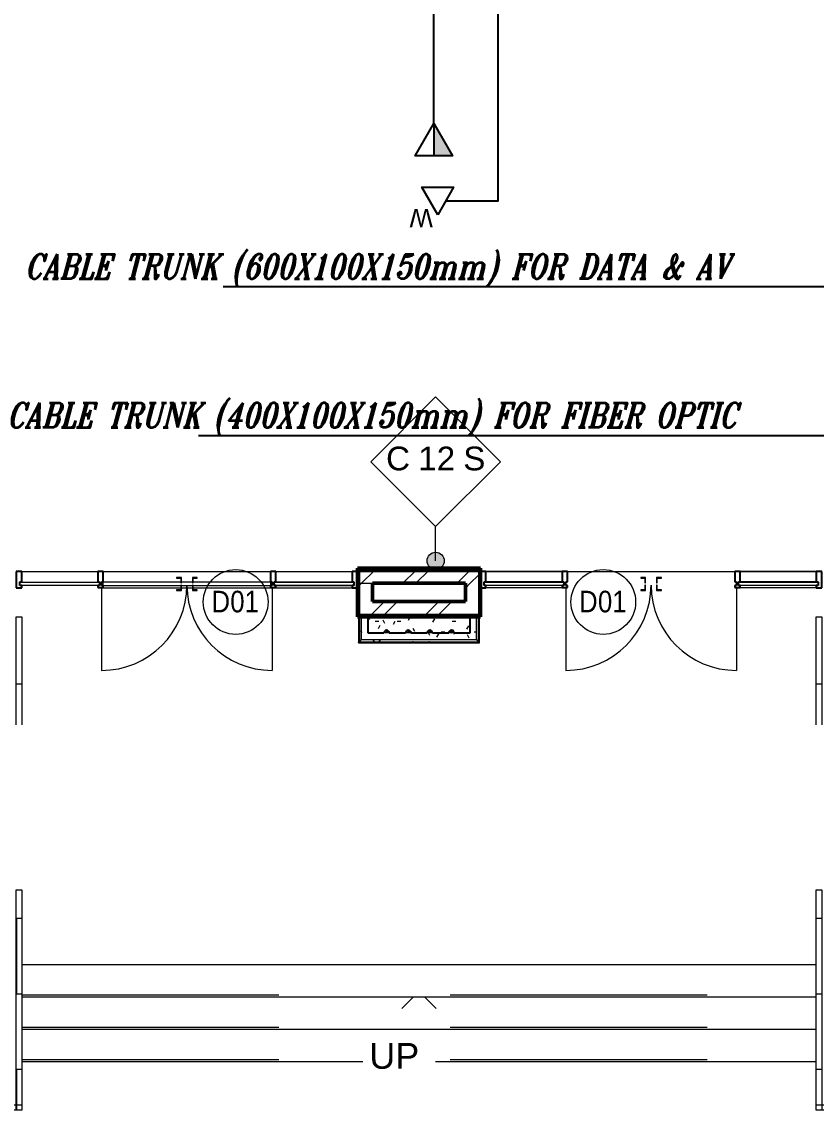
# Model space of a CAD drawing. Header units: millimetres. Extents: x -9358 to 257996, y -67499 to 9117.
# Drawn here: x 21820 to 29180, y -58970 to -48907 of the extents above; entities that cross this region are included whole.
import ezdxf
from ezdxf import colors
from ezdxf.entities.mleader import LeaderData, LeaderLine
from ezdxf.math import Vec2, Vec3

# ---------------------------------------------------------------- set-up
doc = ezdxf.new("R2010")
doc.units = ezdxf.units.MM
doc.header["$LTSCALE"] = 1000
doc.linetypes.add('Overhead', pattern=[3.96875, 2.38125, -1.5875])
for name, color, linetype, lineweight in [('A-DOOR', 8, 'Continuous', 9), ('A-DOR', 8, 'Continuous', 9), ('A-FLR-PAT', 8, 'Continuous', 18), ('A-LIN-30-1', 8, 'Continuous', 25), ('A-STP', 8, 'Continuous', 9), ('A-STP-1', 8, 'Overhead', 9), ('A-TYP-DOR', 8, 'Continuous', 0), ('A-TYP-WAL', 8, 'Continuous', 0), ('A-WAL-CLD', 8, 'Continuous', 9), ('A-WAL-CMU', 8, 'Continuous', 50), ('A-WAL-CRT-GLS', 8, 'Continuous', 9), ('A-WAL-CRT-GLS-1', 8, 'Continuous', 18), ('A-WAL-CRT-MLN', 8, 'Continuous', 9), ('A-WAL-CRT-MLN-1', 8, 'Continuous', 25), ('A-WAL-FIN', 8, 'Continuous', 9), ('A-WAL-LOW-20', 8, 'Continuous', 18), ('A-WAL-LOW-20-1', 8, 'Continuous', 50), ('A-WAL-PAT-1', 8, 'Continuous', 9), ('Stair Paths', 8, 'Continuous', 9), ('Up Arrows', 8, 'Continuous', 9)]:
    doc.layers.add(name, color=color, linetype=linetype, lineweight=lineweight)
for name, color, linetype in [('DATANET', 4, 'Continuous'), ('FIBERNETW', 5, 'Continuous'), ('LC-DA-CIR', 4, 'Continuous'), ('LC-T-OUTLET', 4, 'Continuous')]:
    doc.layers.add(name, color=color, linetype=linetype)
doc.styles.add('Arial_1', font='arial.ttf', dxfattribs={"height": 238.125})
doc.styles.add('Arial_7', font='arial.ttf', dxfattribs={"width": 0.85, "height": 200})
doc.styles.add('Arial_8', font='arial.ttf', dxfattribs={"height": 220})
doc.styles.add('ELEC', font='romant.shx', dxfattribs={"width": 0.8, "oblique": 15, "height": 0.18})
pattern_1 = [(0, (0, 0), (812.8, 203.2), [33.528, -576.072, 33.528, -576.072, -3251.2]), (0, (0, 0), (812.8, 203.2), [-1219.2, 33.528, -1185.672, 33.528, -576.072, -1422.4]), (0, (0, 0), (812.8, 203.2), [-3048, 33.528, -372.872, 33.528, -982.472]), (120, (304.8, 101.6), (-582.37636, 602.30545), [33.528, -576.072, 33.528, -576.072, -3251.2]), (120, (304.8, 101.6), (-582.37636, 602.30545), [-1219.2, 33.528, -1185.672, 33.528, -576.072, -1422.4]), (120, (304.8, 101.6), (-582.37636, 602.30545), [-3048, 33.528, -372.872, 33.528, -982.472]), (240, (406.4, 508), (-230.42364, -805.50545), [33.528, -576.072, 33.528, -576.072, -3251.2]), (240, (406.4, 508), (-230.42364, -805.50545), [-1219.2, 33.528, -1185.672, 33.528, -576.072, -1422.4]), (240, (406.4, 508), (-230.42364, -805.50545), [-3048, 33.528, -372.872, 33.528, -982.472])]
pattern_2 = [(45, (0, 0), (-251.4472, 251.4472), []), (45, (0, 381), (-251.4472, 251.4472), [])]
pattern_3 = [(0, (0, 0), (406.4, 101.6), [33.528, -271.272, 33.528, -271.272, -1625.6]), (0, (0, 0), (406.4, 101.6), [-609.6, 33.528, -576.072, 33.528, -271.272, -711.2]), (0, (0, 0), (406.4, 101.6), [-1524, 33.528, -169.672, 33.528, -474.472]), (120, (152.4, 50.8), (-291.18818, 301.15272), [33.528, -271.272, 33.528, -271.272, -1625.6]), (120, (152.4, 50.8), (-291.18818, 301.15272), [-609.6, 33.528, -576.072, 33.528, -271.272, -711.2]), (120, (152.4, 50.8), (-291.18818, 301.15272), [-1524, 33.528, -169.672, 33.528, -474.472]), (240, (203.2, 254), (-115.21182, -402.75272), [33.528, -271.272, 33.528, -271.272, -1625.6]), (240, (203.2, 254), (-115.21182, -402.75272), [-609.6, 33.528, -576.072, 33.528, -271.272, -711.2]), (240, (203.2, 254), (-115.21182, -402.75272), [-1524, 33.528, -169.672, 33.528, -474.472])]

# ---------------------------------------------------------------- blocks, each defined once
blk = doc.blocks.new('M_Wall Tag - WALL TAG-12mm-1267109-01-Ground Floor Plan')
at = {"layer": 'A-TYP-WAL'}
for p, q in [((-6, 0), (0, 6)), ((0, 6), (6, 0)), ((-6, 0), (0, -6)), ((6, 0), (0, -6))]:
    blk.add_line(p, q, dxfattribs=at)
blk = doc.blocks.new('Door Tag - Door Tag-41184-01-Ground Floor Plan')
at = {"layer": 'A-TYP-DOR'}
blk.add_circle((0, 0), 3, dxfattribs=at)
blk = doc.blocks.new('DD')
at = {"layer": 'LC-DA-CIR'}
h = blk.add_hatch(color=3, dxfattribs=at)
h.dxf.hatch_style = 1
h.paths.add_polyline_path([(0, 299), (0, 0), (173, 0)])
at = {"color": 3}
blk.add_lwpolyline([(0, 299), (173, 0), (-173, 0), (0, 299)], dxfattribs=at)
at = {"layer": 'LC-DA-CIR', "color": 3}
blk.add_line((0, 299), (0, 0), dxfattribs=at)
blk = doc.blocks.new('D-W')
at = {"color": 3, "elevation": 0}
blk.add_lwpolyline([(0, 254), (147, 0), (-147, 0), (0, 254)], dxfattribs=at)
at = {"layer": 'LC-T-OUTLET', "color": 2}
blk.add_attdef('W', (77, 236, 0), '', height=170, dxfattribs=at)
blk = doc.blocks.new('System Panel - Glazed-2287281-01-Ground Floor Furniture Plan')
at = {"layer": 'A-WAL-CRT-GLS-1'}
for p, q in [((368.90625, 52.7), (-368.90625, 52.7)), ((-368.90625, 52.7), (-368.90625, 27.3)), ((-368.90625, 27.3), (368.90625, 27.3)), ((368.90625, 27.3), (368.90625, 52.7))]:
    blk.add_line(p, q, dxfattribs=at)
blk = doc.blocks.new('Rectangular Mullion - 50 x 150_left-2287278-01-Ground Floor Furniture Plan')
at = {"layer": 'A-WAL-CRT-MLN'}
for p, q in [((24175, -53851), (24880, -53851)), ((24175, -53952), (24175, -53946)), ((24175, -53946), (24880, -53946)), ((24175, -53980), (24175, -53978)), ((24175, -53981), (24880, -53981)), ((24175, -54001), (24880, -54001)), ((24880, -53946), (24880, -53952)), ((24880, -53978), (24880, -53981))]:
    blk.add_line(p, q, dxfattribs=at)
blk = doc.blocks.new('Rectangular Mullion - 50 x 150_right-517094-01-Ground Floor Furniture Plan')
at = {"layer": 'A-WAL-CRT-MLN-1'}
for p, q in [((-50, -20.5), (-50, 74.5)), ((-50, 74.5), (0, 74.5)), ((0, 74.5), (0, -75.5)), ((-33.6875, -20.5), (-50, -20.5)), ((-50, -75.5), (-50, -55.5)), ((-50, -55.5), (-33.6875, -55.5)), ((0, -75.5), (-50, -75.5)), ((-33.6875, -55.5), (-33.6875, -20.5))]:
    blk.add_line(p, q, dxfattribs=at)
blk = doc.blocks.new('M_Door-Curtain-Wall-Double-Glass - M_Door-Curtain-Wall-Double-Glass-1600_2500-2866188-01-Ground Floor Furniture Plan')
at = {"layer": 'A-DOOR'}
for p, q in [((-791, 75), (-791, 842)), ((791, 75), (791, 842))]:
    blk.add_line(p, q, dxfattribs=at)
for centre, start, end in [((-791, 51), 0, 90), ((791, 51), 90, 180)]:
    blk.add_arc(centre, 791, start, end, dxfattribs=at)
at = {"layer": 'A-DOR'}
for p, q in [((-51, 102), (-95, 102)), ((-95, 102), (-95, 95)), ((-51, 51), (-51, 102)), ((51, 102), (51, 51)), ((95, 102), (51, 102)), ((95, 95), (95, 102)), ((-95, 95), (-57, 95)), ((-57, 95), (-57, 51)), ((-57, 51), (-51, 51)), ((-51, 32), (-57, 32)), ((-57, 32), (-57, -13)), ((-51, -19), (-51, 32)), ((51, 51), (57, 51)), ((57, 32), (51, 32)), ((51, 32), (51, -19)), ((57, 51), (57, 95)), ((57, 95), (95, 95)), ((57, -13), (57, 32)), ((-57, -13), (-95, -13)), ((-95, -13), (-95, -19)), ((-95, -19), (-51, -19)), ((51, -19), (95, -19)), ((95, -13), (57, -13)), ((95, -19), (95, -13))]:
    blk.add_line(p, q, dxfattribs=at)
blk = doc.blocks.new('Rectangular Mullion - 50 x 150_left-517090-01-Ground Floor Furniture Plan')
at = {"layer": 'A-WAL-CRT-MLN'}
for p, q in [((23350, -53851), (24125, -53851)), ((23350, -53946), (24125, -53946)), ((23350, -53981), (24125, -53981)), ((23350, -54001), (24125, -54001)), ((24125, -53946), (24125, -53980))]:
    blk.add_line(p, q, dxfattribs=at)
blk = doc.blocks.new('Rectangular Mullion - 50 x 150_left-517091-01-Ground Floor Furniture Plan')
at = {"layer": 'A-WAL-CRT-MLN'}
for p, q in [((22575, -53851), (23350, -53851)), ((22575, -53980), (22575, -53946)), ((22575, -53946), (23350, -53946)), ((22575, -53981), (23350, -53981)), ((22575, -54001), (23350, -54001))]:
    blk.add_line(p, q, dxfattribs=at)
blk = doc.blocks.new('System Panel - Glazed-2287384-01-Ground Floor Furniture Plan')
at = {"layer": 'A-WAL-CRT-GLS-1'}
for p, q in [((369, 53), (-369, 53)), ((-369, 53), (-369, 27)), ((-369, 27), (369, 27)), ((369, 27), (369, 53))]:
    blk.add_line(p, q, dxfattribs=at)
blk = doc.blocks.new('Rectangular Mullion - 50 x 150_Profile_Center-517092-01-Ground Floor Furniture Plan')
at = {"layer": 'A-WAL-CRT-MLN-1'}
for p, q in [((-25, -20), (-25, 75)), ((-25, 75), (25, 75)), ((25, 75), (25, -20)), ((-8.6875, -20), (-25, -20)), ((-25, -75), (-25, -55)), ((-25, -55), (-8.6875, -55)), ((25, -75), (-25, -75)), ((-8.6875, -55), (-8.6875, -20)), ((25, -20), (8.6875, -20)), ((8.6875, -20), (8.6875, -55)), ((8.6875, -55), (25, -55)), ((25, -55), (25, -75))]:
    blk.add_line(p, q, dxfattribs=at)
blk = doc.blocks.new('Rectangular Mullion - 50 x 150_left-517097-01-Ground Floor Furniture Plan')
at = {"layer": 'A-WAL-CRT-MLN-1'}
for p, q in [((0, 74.5), (-50, 74.5)), ((-50, 74.5), (-50, -20.5)), ((0, -75.5), (0, 74.5)), ((-50, -20.5), (-33.5, -20.5)), ((-33.5, -55.5), (-50, -55.5)), ((-50, -55.5), (-50, -75.5)), ((-50, -75.5), (0, -75.5)), ((-33.5, -20.5), (-33.5, -55.5))]:
    blk.add_line(p, q, dxfattribs=at)
blk = doc.blocks.new('Walls 86 - Walls 6-605812-01-Ground Floor Furniture Plan')
at = {"layer": 'A-WAL-PAT-1'}
h = blk.add_hatch(dxfattribs=at)
h.set_pattern_fill('FP_32', color=256, style=0, pattern_type=2)
h.set_pattern_definition([(270, (2170, -59239.6), (900, 6e-14), [700, -700]), (270, (2620, -58539.6), (1800, 1e-13), [700, -700]), (180, (2620, -58539.6), (-9e-14, -700), [])])
h.paths.add_polyline_path([(2620, -58770), (2670, -58770), (2670, -57770), (2620, -57770), (2620, -58421)], flags=0)
at = {"layer": 'A-WAL-LOW-20'}
for p, q in [((2620, -58770), (2620, -57770)), ((2620, -57770), (2670, -57770)), ((2670, -57770), (2670, -58770))]:
    blk.add_line(p, q, dxfattribs=at)
blk = doc.blocks.new('Walls 258 - Walls 6-820415-01-Ground Floor Furniture Plan')
at = {"layer": 'A-WAL-PAT-1'}
h = blk.add_hatch(dxfattribs=at)
h.set_pattern_fill('FP_80', color=256, style=0, pattern_type=2)
h.set_pattern_definition([(270, (19409.6, -59490), (900, 6e-14), [700, -700]), (270, (19859.6, -58790), (1800, 1e-13), [700, -700]), (180, (19859.6, -58790), (-9e-14, -700), [])])
h.paths.add_polyline_path([(21820, -58840), (21820, -58790), (18630, -58790), (18630, -58840), (19416, -58840)], flags=0)
at = {"layer": 'A-WAL-LOW-20'}
for p, q in [((18630, -58790), (21820, -58790)), ((18630, -58840), (18630, -58790)), ((21820, -58840), (18630, -58840)), ((21820, -58790), (21820, -58840))]:
    blk.add_line(p, q, dxfattribs=at)
blk = doc.blocks.new('System Panel - Glazed-2287322-01-Ground Floor Furniture Plan')
at = {"layer": 'A-WAL-CRT-GLS-1'}
for p, q in [((368.90625, -27.3), (-368.90625, -27.3)), ((-368.90625, -27.3), (-368.90625, -52.7)), ((-368.90625, -52.7), (368.90625, -52.7)), ((368.90625, -52.7), (368.90625, -27.3))]:
    blk.add_line(p, q, dxfattribs=at)
blk = doc.blocks.new('Rectangular Mullion - 50 x 150_left-2287319-01-Ground Floor Furniture Plan')
at = {"layer": 'A-WAL-CRT-MLN'}
for p, q in [((26825, -53851), (26120, -53851)), ((26120, -53952), (26120, -53946)), ((26825, -53946), (26120, -53946)), ((26120, -53981), (26120, -53978)), ((26825, -53981), (26120, -53981)), ((26825, -54001), (26120, -54001)), ((26825, -53946), (26825, -53952)), ((26825, -53978), (26825, -53980))]:
    blk.add_line(p, q, dxfattribs=at)
blk = doc.blocks.new('Rectangular Mullion - 50 x 150_right-472148-01-Ground Floor Furniture Plan')
at = {"layer": 'A-WAL-CRT-MLN-1'}
for p, q in [((-50, 55.5), (-50, 75.5)), ((-50, 75.5), (0, 75.5)), ((-33.6875, 55.5), (-50, 55.5)), ((-50, -74.5), (-50, 20.5)), ((-50, 20.5), (-33.6875, 20.5)), ((-33.6875, 20.5), (-33.6875, 55.5)), ((0, 75.5), (0, -74.5)), ((0, -74.5), (-50, -74.5))]:
    blk.add_line(p, q, dxfattribs=at)
blk = doc.blocks.new('M_Door-Curtain-Wall-Double-Glass - M_Door-Curtain-Wall-Double-Glass-1600_2500-2866190-01-Ground Floor Furniture Plan')
at = {"layer": 'A-DOOR'}
for p, q in [((-791, -75), (-791, -842)), ((791, -75), (791, -842))]:
    blk.add_line(p, q, dxfattribs=at)
for centre, start, end in [((-791, -51), 270, 360), ((791, -51), 180, 270)]:
    blk.add_arc(centre, 791, start, end, dxfattribs=at)
at = {"layer": 'A-DOR'}
for p, q in [((-51, 19), (-95, 19)), ((-95, 19), (-95, 13)), ((-95, 13), (-57, 13)), ((-57, 13), (-57, -32)), ((-51, -32), (-51, 19)), ((51, 19), (51, -32)), ((95, 19), (51, 19)), ((57, -32), (57, 13)), ((57, 13), (95, 13)), ((95, 13), (95, 19)), ((-57, -95), (-95, -95)), ((-95, -95), (-95, -102)), ((-57, -32), (-51, -32)), ((-51, -51), (-57, -51)), ((-57, -51), (-57, -95)), ((-51, -102), (-51, -51)), ((51, -32), (57, -32)), ((57, -51), (51, -51)), ((51, -51), (51, -102)), ((57, -95), (57, -51)), ((95, -95), (57, -95)), ((95, -102), (95, -95)), ((-95, -102), (-51, -102)), ((51, -102), (95, -102))]:
    blk.add_line(p, q, dxfattribs=at)
blk = doc.blocks.new('System Panel - Glazed-2287355-01-Ground Floor Furniture Plan')
at = {"layer": 'A-WAL-CRT-GLS-1'}
for p, q in [((369, -27), (-369, -27)), ((-369, -27), (-369, -53)), ((-369, -53), (369, -53)), ((369, -53), (369, -27))]:
    blk.add_line(p, q, dxfattribs=at)
blk = doc.blocks.new('Rectangular Mullion - 50 x 150_left-V47-01-Ground Floor Furniture Plan')
at = {"layer": 'A-WAL-CRT-MLN'}
for p, q in [((29180, -53851), (28475, -53851)), ((28475, -53952), (28475, -53946)), ((29180, -53946), (28475, -53946)), ((28475, -53980), (28475, -53978)), ((29180, -53981), (28475, -53981)), ((29180, -54001), (28475, -54001)), ((29180, -53946), (29180, -53952)), ((29180, -53978), (29180, -53981))]:
    blk.add_line(p, q, dxfattribs=at)
blk = doc.blocks.new('Rectangular Mullion - 50 x 150_Profile_Center-517007-01-Ground Floor Furniture Plan')
at = {"layer": 'A-WAL-CRT-MLN-1'}
for p, q in [((-25, 55), (-25, 75)), ((-25, 75), (25, 75)), ((-8.6875, 55), (-25, 55)), ((-25, -75), (-25, 20)), ((-25, 20), (-8.6875, 20)), ((-8.6875, 20), (-8.6875, 55)), ((25, 55), (8.6875, 55)), ((8.6875, 55), (8.6875, 20)), ((8.6875, 20), (25, 20)), ((25, 75), (25, 55)), ((25, 20), (25, -75)), ((25, -75), (-25, -75))]:
    blk.add_line(p, q, dxfattribs=at)
blk = doc.blocks.new('Rectangular Mullion - 50 x 150_left-472151-01-Ground Floor Furniture Plan')
at = {"layer": 'A-WAL-CRT-MLN-1'}
for p, q in [((0, 75.5), (-50, 75.5)), ((-50, 75.5), (-50, 55.5)), ((-50, 55.5), (-33.5, 55.5)), ((-33.5, 20.5), (-50, 20.5)), ((-50, 20.5), (-50, -74.5)), ((-33.5, 55.5), (-33.5, 20.5)), ((0, -74.5), (0, 75.5)), ((-50, -74.5), (0, -74.5))]:
    blk.add_line(p, q, dxfattribs=at)
blk = doc.blocks.new('Walls 191 - Walls 6-1441402-01-Ground Floor Furniture Plan')
at = {"layer": 'A-WAL-PAT-1'}
h = blk.add_hatch(dxfattribs=at)
h.set_pattern_fill('FP_124', color=256, style=0, pattern_type=2)
h.set_pattern_definition([(270, (47930, -59239.6), (900, 6e-14), [700, -700]), (270, (48380, -58539.6), (1800, 1e-13), [700, -700]), (180, (48380, -58539.6), (-9e-14, -700), [])])
h.paths.add_polyline_path([(48330, -58770), (48380, -58770), (48380, -57770), (48330, -57770), (48330, -58421)], flags=0)
at = {"layer": 'A-WAL-LOW-20'}
for p, q in [((48330, -58770), (48330, -57770)), ((48330, -57770), (48380, -57770)), ((48380, -57770), (48380, -58770))]:
    blk.add_line(p, q, dxfattribs=at)
blk = doc.blocks.new('Walls 232 - Walls 6-1442041-01-Ground Floor Furniture Plan')
at = {"layer": 'A-WAL-PAT-1'}
h = blk.add_hatch(dxfattribs=at)
h.set_pattern_fill('FP_127', color=256, style=0, pattern_type=2)
h.set_pattern_definition([(270, (30690.4, -59490), (900, 6e-14), [700, -700]), (270, (31140.4, -58790), (1800, 1e-13), [700, -700]), (180, (31140.4, -58790), (-9e-14, -700), [])])
h.paths.add_polyline_path([(29180, -58840), (32370, -58840), (32370, -58790), (29180, -58790)], flags=0)
at = {"layer": 'A-WAL-LOW-20'}
for p, q in [((29180, -58790), (32370, -58790)), ((29180, -58840), (29180, -58790)), ((32370, -58840), (29180, -58840)), ((32370, -58790), (32370, -58840))]:
    blk.add_line(p, q, dxfattribs=at)
blk = doc.blocks.new('Walls 234 - Walls 6-1442069-01-Ground Floor Furniture Plan')
at = {"layer": 'A-WAL-PAT-1'}
h = blk.add_hatch(dxfattribs=at)
h.set_pattern_fill('FP_128', color=256, style=0, pattern_type=2)
h.set_pattern_definition([(270, (28780, -59309.6), (900, 6e-14), [700, -700]), (270, (29230, -58609.6), (1800, 1e-13), [700, -700]), (180, (29230, -58609.6), (-9e-14, -700), [])])
h.paths.add_polyline_path([(29230, -58840), (29230, -56800), (29180, -56800), (29180, -58840)], flags=0)
at = {"layer": 'A-WAL-LOW-20'}
for p, q in [((29180, -58840), (29180, -56800)), ((29180, -56800), (29230, -56800)), ((29230, -56800), (29230, -58840)), ((29230, -58840), (29180, -58840))]:
    blk.add_line(p, q, dxfattribs=at)
blk = doc.blocks.new('Rectangular Mullion - 50 x 150_left-517089-01-Ground Floor Furniture Plan')
at = {"layer": 'A-WAL-CRT-MLN'}
for p, q in [((24175, -53851), (24900, -53851)), ((24175, -53952), (24175, -53946)), ((24175, -53946), (24900, -53946)), ((24175, -53980), (24175, -53978)), ((24175, -53981), (24900, -53981)), ((24175, -54001), (24900, -54001)), ((24900, -53946), (24900, -53952)), ((24900, -53978), (24900, -53981))]:
    blk.add_line(p, q, dxfattribs=at)
blk = doc.blocks.new('Walls 83 - Walls 6-2351684-01-Ground Floor Furniture Plan')
at = {"layer": 'A-WAL-PAT-1'}
h = blk.add_hatch(dxfattribs=at)
h.set_pattern_fill('FP_130', color=256, style=0, pattern_type=2)
h.set_pattern_definition([(270, (21320, -59309.6), (900, 6e-14), [700, -700]), (270, (21770, -58609.6), (1800, 1e-13), [700, -700]), (180, (21770, -58609.6), (-9e-14, -700), [])])
h.paths.add_polyline_path([(21820, -58840), (21820, -56800), (21770, -56800), (21770, -58840)], flags=0)
at = {"layer": 'A-WAL-LOW-20'}
for p, q in [((21770, -58840), (21770, -56800)), ((21770, -56800), (21820, -56800)), ((21820, -56800), (21820, -58840)), ((21820, -58840), (21770, -58840))]:
    blk.add_line(p, q, dxfattribs=at)
blk = doc.blocks.new('FP_374-01-Ground Floor Furniture Plan')
at = {"layer": 'A-WAL-LOW-20'}
blk.add_line((24949, -54270), (24949, -54501), dxfattribs=at)
at = {"layer": 'A-WAL-PAT-1'}
for p, q in [((24960, -54400), (24961, -54401)), ((24961, -54401), (24961, -54402)), ((24961, -54402), (24962, -54403)), ((24962, -54403), (24962, -54404)), ((24962, -54404), (24962, -54405)), ((24962, -54405), (24963, -54405)), ((24963, -54405), (24963, -54406)), ((24963, -54406), (24964, -54407)), ((24964, -54407), (24964, -54408)), ((24964, -54408), (24965, -54409)), ((24965, -54409), (24965, -54410)), ((24965, -54410), (24966, -54411)), ((24966, -54411), (24966, -54412)), ((24966, -54412), (24967, -54413)), ((24967, -54413), (24968, -54414)), ((24968, -54414), (24968, -54415))]:
    blk.add_line(p, q, dxfattribs=at)
blk = doc.blocks.new('FP_375-01-Ground Floor Furniture Plan')
at = {"layer": 'A-WAL-LOW-20'}
blk.add_line((24939, -54270), (24939, -54511), dxfattribs=at)
at = {"layer": 'A-WAL-PAT-1'}
for p, q in [((24941, -54400), (24942, -54403)), ((24942, -54403), (24942, -54405)), ((24942, -54405), (24943, -54408)), ((24943, -54408), (24944, -54411)), ((24944, -54411), (24944, -54413)), ((24944, -54413), (24945, -54416)), ((24945, -54416), (24945, -54419)), ((24945, -54419), (24946, -54421)), ((24946, -54421), (24947, -54424)), ((24947, -54424), (24947, -54426)), ((24947, -54426), (24948, -54429))]:
    blk.add_line(p, q, dxfattribs=at)
blk = doc.blocks.new('FP_376-01-Ground Floor Furniture Plan')
at = {"layer": 'A-WAL-LOW-20'}
blk.add_line((24949, -54501), (26051, -54501), dxfattribs=at)
at = {"layer": 'A-WAL-PAT-1'}
for p, q in [((25076, -54486), (25075, -54485)), ((25075, -54485), (25075, -54485)), ((25076, -54487), (25076, -54486)), ((25077, -54488), (25076, -54487)), ((25077, -54489), (25077, -54488)), ((25078, -54490), (25077, -54489)), ((25079, -54491), (25078, -54490)), ((25078, -54490), (25078, -54490)), ((25079, -54492), (25079, -54491)), ((25080, -54493), (25079, -54492)), ((25081, -54494), (25080, -54493)), ((25080, -54493), (25080, -54493)), ((25082, -54495), (25081, -54494)), ((25083, -54496), (25082, -54495)), ((25082, -54495), (25082, -54495)), ((25083, -54497), (25083, -54496)), ((25084, -54497), (25083, -54497)), ((25084, -54498), (25084, -54497)), ((25085, -54498), (25084, -54498)), ((25085, -54499), (25085, -54498)), ((25086, -54499), (25085, -54499)), ((25086, -54500), (25086, -54499)), ((25087, -54500), (25086, -54500)), ((25088, -54501), (25087, -54500)), ((25087, -54500), (25087, -54500)), ((25089, -54501), (25088, -54501)), ((25088, -54501), (25088, -54501)), ((25089, -54502), (25089, -54501)), ((25090, -54502), (25089, -54502)), ((25091, -54502), (25090, -54502)), ((25090, -54502), (25090, -54502)), ((25091, -54502), (25091, -54502)), ((25127, -54501), (25126, -54502)), ((25126, -54502), (25126, -54502)), ((25128, -54501), (25127, -54501)), ((25127, -54501), (25127, -54501)), ((25129, -54500), (25128, -54501)), ((25128, -54501), (25128, -54501)), ((25130, -54499), (25129, -54500)), ((25129, -54500), (25129, -54500)), ((25131, -54498), (25130, -54499)), ((25130, -54499), (25130, -54499)), ((25132, -54497), (25131, -54498)), ((25131, -54498), (25131, -54498)), ((25133, -54496), (25132, -54497)), ((25132, -54497), (25132, -54497)), ((25134, -54495), (25133, -54496)), ((25133, -54496), (25133, -54496)), ((25135, -54494), (25134, -54494)), ((25134, -54494), (25134, -54495)), ((25136, -54492), (25135, -54493)), ((25135, -54493), (25135, -54494)), ((25137, -54491), (25136, -54492)), ((25138, -54490), (25137, -54491)), ((25137, -54491), (25137, -54491)), ((25139, -54488), (25138, -54489)), ((25138, -54489), (25138, -54490)), ((25140, -54486), (25139, -54487)), ((25139, -54487), (25139, -54488)), ((25141, -54485), (25140, -54486)), ((25140, -54486), (25140, -54486)), ((25142, -54483), (25141, -54484)), ((25141, -54484), (25141, -54485)), ((25142, -54482), (25142, -54483)), ((25441, -54501), (25440, -54501)), ((25441, -54502), (25441, -54501)), ((25442, -54502), (25441, -54502)), ((25443, -54502), (25442, -54502)), ((25442, -54502), (25442, -54502)), ((25444, -54502), (25443, -54502)), ((25443, -54502), (25443, -54502)), ((25445, -54503), (25444, -54502)), ((25444, -54502), (25444, -54502)), ((25593, -54502), (25592, -54502)), ((25592, -54502), (25592, -54503)), ((25594, -54502), (25593, -54502)), ((25593, -54502), (25593, -54502)), ((25595, -54502), (25594, -54502)), ((25594, -54502), (25594, -54502)), ((25596, -54501), (25595, -54502)), ((25595, -54502), (25595, -54502))]:
    blk.add_line(p, q, dxfattribs=at)
blk = doc.blocks.new('FP_377-01-Ground Floor Furniture Plan')
at = {"layer": 'A-WAL-LOW-20'}
blk.add_line((24939, -54511), (26061, -54511), dxfattribs=at)
at = {"layer": 'A-WAL-PAT-1'}
for p, q in [((25178, -54509), (25176, -54508)), ((25179, -54510), (25178, -54509)), ((25181, -54510), (25179, -54510)), ((25182, -54511), (25181, -54510)), ((25184, -54511), (25182, -54511)), ((25185, -54512), (25184, -54511)), ((25187, -54512), (25185, -54512)), ((25189, -54512), (25187, -54512)), ((25190, -54512), (25189, -54512)), ((25261, -54512), (25260, -54512)), ((25263, -54512), (25261, -54512)), ((25264, -54512), (25263, -54512)), ((25266, -54511), (25264, -54512)), ((25267, -54511), (25266, -54511)), ((25391, -54508), (25389, -54509)), ((25393, -54507), (25391, -54508)), ((25394, -54506), (25393, -54507)), ((25396, -54505), (25394, -54506)), ((25397, -54504), (25396, -54505)), ((25399, -54503), (25397, -54504)), ((25400, -54502), (25399, -54503)), ((25405, -54504), (25403, -54503)), ((25406, -54505), (25405, -54504)), ((25408, -54506), (25406, -54505)), ((25409, -54507), (25408, -54506)), ((25411, -54508), (25409, -54507)), ((25412, -54509), (25411, -54508)), ((25414, -54509), (25412, -54509)), ((25415, -54510), (25414, -54509)), ((25417, -54511), (25415, -54510)), ((25418, -54511), (25417, -54511)), ((25420, -54512), (25418, -54511)), ((25618, -54511), (25616, -54512)), ((25619, -54511), (25618, -54511)), ((25621, -54510), (25619, -54511)), ((25622, -54510), (25621, -54510)), ((25624, -54509), (25622, -54510)), ((25625, -54508), (25624, -54509)), ((25627, -54507), (25625, -54508)), ((25628, -54507), (25627, -54507)), ((25630, -54505), (25628, -54507)), ((25631, -54504), (25630, -54505)), ((25633, -54503), (25631, -54504))]:
    blk.add_line(p, q, dxfattribs=at)
blk = doc.blocks.new('FP_378-01-Ground Floor Furniture Plan')
at = {"layer": 'A-WAL-LOW-20'}
blk.add_line((26051, -54501), (26051, -54270), dxfattribs=at)
blk = doc.blocks.new('FP_379-01-Ground Floor Furniture Plan')
at = {"layer": 'A-WAL-LOW-20'}
blk.add_line((26061, -54511), (26061, -54270), dxfattribs=at)
blk = doc.blocks.new('Walls 374 - Walls 78-2891989-01-Ground Floor Furniture Plan')
at = {"layer": 'A-WAL-PAT-1'}
h = blk.add_hatch(dxfattribs=at)
h.set_pattern_fill('FP_137', color=256, style=0, pattern_type=2)
h.set_pattern_definition(pattern_3)
h.paths.add_polyline_path([(25800, -54420), (25796, -54418), (25796, -54419), (25798, -54420)], flags=0)
h.paths.add_polyline_path([(25600, -54420), (25596, -54418), (25596, -54419), (25599, -54420)], flags=0)
h.paths.add_polyline_path([(25400, -54420), (25396, -54418), (25396, -54419), (25398, -54420)], flags=0)
h.paths.add_polyline_path([(25200, -54420), (25196, -54418), (25196, -54419), (25198, -54420)], flags=0)
h.paths.add_polyline_path([(25025, -54482), (26032, -54482), (26032, -54270), (25975, -54270), (25975, -54420), (25825, -54420), (25824, -54420), (25776, -54420), (25775, -54420), (25625, -54420), (25625, -54420), (25576, -54420), (25575, -54420), (25425, -54420), (25424, -54420), (25376, -54420), (25375, -54420), (25225, -54420), (25224, -54420), (25176, -54420), (25175, -54420), (25025, -54420), (25025, -54270), (24968, -54270), (24968, -54482)], flags=0)
at = {"layer": 'A-WAL-LOW-20'}
for p, q in [((24968, -54482), (24968, -54270)), ((26032, -54482), (26032, -54270)), ((24968, -54482), (26032, -54482))]:
    blk.add_line(p, q, dxfattribs=at)
for points, knots in [([(24939, -54511), (24939, -54511), (24939, -54511), (24942, -54508), (24946, -54504), (24948, -54502)], [0.1701475, 0.1701475, 0.1701475, 0.1701475, 0.25, 0.5, 0.6488772, 0.6488772, 0.6488772, 0.6488772]), ([(24949, -54501), (24949, -54501), (24949, -54501), (24950, -54500), (24951, -54499), (24953, -54497), (24955, -54495), (24957, -54493), (24960, -54490), (24963, -54487), (24966, -54484), (24968, -54482)], [0.4599876, 0.4599876, 0.4599876, 0.4599876, 0.5, 0.6, 0.65, 0.7, 0.75, 0.8, 0.85, 0.9, 1, 1, 1, 1]), ([(26051, -54501), (26051, -54501), (26051, -54501), (26050, -54500), (26049, -54499), (26047, -54497), (26045, -54495), (26043, -54493), (26040, -54490), (26037, -54487), (26034, -54484), (26032, -54482)], [0.4599876, 0.4599876, 0.4599876, 0.4599876, 0.5, 0.6, 0.65, 0.7, 0.75, 0.8, 0.85, 0.9, 1, 1, 1, 1]), ([(26061, -54511), (26061, -54511), (26061, -54511), (26058, -54508), (26054, -54504), (26052, -54502)], [0.1701475, 0.1701475, 0.1701475, 0.1701475, 0.25, 0.5, 0.6488772, 0.6488772, 0.6488772, 0.6488772])]:
    blk.add_open_spline(points, degree=3, knots=knots, dxfattribs=at)
for name in ['FP_375-01-Ground Floor Furniture Plan', 'FP_374-01-Ground Floor Furniture Plan', 'FP_378-01-Ground Floor Furniture Plan', 'FP_379-01-Ground Floor Furniture Plan', 'FP_377-01-Ground Floor Furniture Plan', 'FP_376-01-Ground Floor Furniture Plan']:
    blk.add_blockref(name, (0, 0), dxfattribs=at)
blk = doc.blocks.new('FP_380-01-Ground Floor Furniture Plan')
at = {"layer": 'A-WAL-PAT-1'}
for p, q in [((25393, -54404), (25398, -54403)), ((25398, -54403), (25403, -54403)), ((25402, -54420), (25400, -54420)), ((25403, -54403), (25409, -54405)), ((25409, -54405), (25413, -54408)), ((25413, -54408), (25416, -54413)), ((25416, -54413), (25417, -54418))]:
    blk.add_line(p, q, dxfattribs=at)
blk = doc.blocks.new('FP_381-01-Ground Floor Furniture Plan')
at = {"layer": 'A-WAL-PAT-1'}
for p, q in [((25593, -54404), (25598, -54403)), ((25598, -54403), (25604, -54403)), ((25602, -54420), (25600, -54420)), ((25604, -54403), (25609, -54405)), ((25609, -54405), (25613, -54408)), ((25613, -54408), (25616, -54413)), ((25616, -54413), (25618, -54418))]:
    blk.add_line(p, q, dxfattribs=at)
blk = doc.blocks.new('FP_382-01-Ground Floor Furniture Plan')
at = {"layer": 'A-WAL-PAT-1'}
for p, q in [((25793, -54404), (25798, -54403)), ((25798, -54403), (25803, -54403)), ((25802, -54420), (25800, -54420)), ((25803, -54403), (25808, -54405)), ((25808, -54405), (25813, -54408)), ((25813, -54408), (25816, -54413)), ((25816, -54413), (25817, -54418))]:
    blk.add_line(p, q, dxfattribs=at)
blk = doc.blocks.new('FP_383-01-Ground Floor Furniture Plan')
at = {"layer": 'A-WAL-PAT-1'}
for p, q in [((25193, -54404), (25198, -54403)), ((25198, -54403), (25203, -54403)), ((25202, -54420), (25200, -54420)), ((25203, -54403), (25209, -54405)), ((25209, -54405), (25213, -54408)), ((25213, -54408), (25216, -54413)), ((25216, -54413), (25217, -54418))]:
    blk.add_line(p, q, dxfattribs=at)
blk = doc.blocks.new('Walls 421 - Walls 304-2892011-01-Ground Floor Furniture Plan')
at = {"layer": 'A-WAL-PAT-1'}
h = blk.add_hatch(dxfattribs=at)
h.set_pattern_fill('FP_136', color=256, style=0, pattern_type=2)
h.set_pattern_definition(pattern_3)
h.paths.add_polyline_path([(25975, -54420), (25975, -54270), (25025, -54270), (25025, -54420), (25175, -54420), (25180, -54405), (25192, -54396), (25208, -54396), (25220, -54405), (25225, -54420), (25375, -54420), (25380, -54405), (25392, -54396), (25408, -54396), (25420, -54405), (25425, -54420), (25575, -54420), (25580, -54405), (25593, -54396), (25608, -54396), (25620, -54405), (25625, -54420), (25775, -54420), (25780, -54405), (25792, -54396), (25808, -54396), (25820, -54405), (25825, -54420), (25940, -54420)], flags=0)
at = {"layer": 'A-LIN-30-1'}
for p, q in [((25975, -54270), (25025, -54270)), ((25025, -54270), (25025, -54420)), ((25975, -54420), (25975, -54270)), ((25025, -54420), (25175, -54420)), ((25225, -54420), (25375, -54420)), ((25425, -54420), (25575, -54420)), ((25625, -54420), (25775, -54420)), ((25825, -54420), (25975, -54420))]:
    blk.add_line(p, q, dxfattribs=at)
for centre, start in [((25200, -54420), 360), ((25400, -54420), 0), ((25600, -54420), 0), ((25800, -54420), 0)]:
    blk.add_arc(centre, 25, start, 180, dxfattribs=at)
at = {"layer": 'A-WAL-FIN'}
for p, q in [((25200, -54420), (25175, -54420)), ((25225, -54420), (25200, -54420)), ((25400, -54420), (25375, -54420)), ((25425, -54420), (25400, -54420)), ((25600, -54420), (25575, -54420)), ((25625, -54420), (25600, -54420)), ((25800, -54420), (25775, -54420)), ((25825, -54420), (25800, -54420))]:
    blk.add_line(p, q, dxfattribs=at)
at = {"layer": 'A-WAL-LOW-20-1'}
for name in ['FP_383-01-Ground Floor Furniture Plan', 'FP_380-01-Ground Floor Furniture Plan', 'FP_381-01-Ground Floor Furniture Plan', 'FP_382-01-Ground Floor Furniture Plan']:
    blk.add_blockref(name, (0, 0), dxfattribs=at)
blk = doc.blocks.new('G')
at = {"layer": 'A-WAL-PAT-1'}
h = blk.add_hatch(dxfattribs=at)
h.set_pattern_fill('FP_2', color=256, style=0, pattern_type=2)
h.set_pattern_definition(pattern_1)
h.paths.add_polyline_path([(26070, -53840), (26070, -53820), (24930, -53820), (24930, -53840), (25695, -53840)], flags=0)
h = blk.add_hatch(dxfattribs=at)
h.set_pattern_fill('FP_2', color=256, style=0, pattern_type=2)
h.set_pattern_definition(pattern_1)
h.paths.add_polyline_path([(24930, -54270), (24950, -54270), (24950, -53840), (24930, -53840), (24930, -54198)], flags=0)
h = blk.add_hatch(dxfattribs=at)
h.set_pattern_fill('FP_1', color=256, style=0, pattern_type=2)
h.set_pattern_definition(pattern_2)
h.paths.add_polyline_path([(26050, -53960), (26050, -53840), (24950, -53840), (24950, -53960), (25930, -53960)], flags=0)
h = blk.add_hatch(dxfattribs=at)
h.set_pattern_fill('FP_1', color=256, style=0, pattern_type=2)
h.set_pattern_definition(pattern_2)
h.paths.add_polyline_path([(25070, -54250), (25070, -53960), (24950, -53960), (24950, -54250)], flags=0)
h = blk.add_hatch(dxfattribs=at)
h.set_pattern_fill('FP_1', color=256, style=0, pattern_type=2)
h.set_pattern_definition(pattern_2)
h.paths.add_polyline_path([(25940, -54250), (26050, -54250), (26050, -53960), (25930, -53960), (25930, -54250)], flags=0)
h = blk.add_hatch(dxfattribs=at)
h.set_pattern_fill('FP_1', color=256, style=0, pattern_type=2)
h.set_pattern_definition(pattern_2)
h.paths.add_polyline_path([(25070, -54250), (25930, -54250), (25930, -54130), (25070, -54130), (25070, -54198)], flags=0)
h = blk.add_hatch(dxfattribs=at)
h.set_pattern_fill('FP_2', color=256, style=0, pattern_type=2)
h.set_pattern_definition(pattern_1)
h.paths.add_polyline_path([(26050, -54270), (26050, -54250), (24950, -54250), (24950, -54270), (25940, -54270)], flags=0)
at = {"layer": 'A-FLR-PAT'}
for p, q in [((21790, -53850), (22525, -53850)), ((22575, -53850), (24125, -53850)), ((24175, -53850), (24930, -53850)), ((26070, -53850), (26825, -53850)), ((26875, -53850), (28425, -53850)), ((28475, -53850), (29210, -53850)), ((22575, -54001), (22525, -54001)), ((24175, -54001), (24125, -54001)), ((26875, -54001), (26825, -54001)), ((28475, -54001), (28425, -54001)), ((21820, -57490), (29180, -57490))]:
    blk.add_line(p, q, dxfattribs=at)
at = {"layer": 'A-STP'}
for p, q in [((21820, -57490), (29180, -57490)), ((21820, -57790), (29180, -57790)), ((21820, -58090), (29180, -58090)), ((21820, -58390), (29180, -58390))]:
    blk.add_line(p, q, dxfattribs=at)
at = {"layer": 'A-STP-1'}
for p, q in [((21820, -57770), (29180, -57770)), ((21820, -58070), (29180, -58070)), ((21820, -58370), (29180, -58370))]:
    blk.add_line(p, q, dxfattribs=at)
at = {"layer": 'A-WAL-CLD'}
for p, q in [((24950, -53840), (24950, -54250)), ((26050, -53840), (26050, -53900)), ((26050, -53900), (26050, -54250)), ((24950, -53960), (25070, -53960)), ((26050, -54250), (24950, -54250))]:
    blk.add_line(p, q, dxfattribs=at)
at = {"layer": 'A-WAL-CMU'}
for p, q in [((24930, -53820), (24930, -54270)), ((26070, -53820), (24930, -53820)), ((26070, -53900), (26070, -53820)), ((26070, -53840), (24930, -53840)), ((26070, -54270), (26070, -53900)), ((25070, -54130), (25070, -53960)), ((25070, -53960), (25930, -53960)), ((25930, -53960), (25930, -54130)), ((25930, -54130), (25070, -54130)), ((24930, -54270), (26070, -54270))]:
    blk.add_line(p, q, dxfattribs=at)
at = {"layer": 'Up Arrows'}
for p, q in [((25450, -57790), (25341, -57899)), ((25550, -57790), (25659, -57899))]:
    blk.add_line(p, q, dxfattribs=at)
at = {"layer": 'A-DOR', "rotation": 180}
blk.add_blockref('M_Door-Curtain-Wall-Double-Glass - M_Door-Curtain-Wall-Double-Glass-1600_2500-2866188-01-Ground Floor Furniture Plan', (23350, -53925), dxfattribs=at)
at = {"layer": 'A-DOR'}
blk.add_blockref('M_Door-Curtain-Wall-Double-Glass - M_Door-Curtain-Wall-Double-Glass-1600_2500-2866190-01-Ground Floor Furniture Plan', (27650, -53925), dxfattribs=at)
at = {"layer": 'A-WAL-CRT-GLS', "rotation": 180}
for name, p in [('System Panel - Glazed-2287384-01-Ground Floor Furniture Plan', (22172, -53925)), ('System Panel - Glazed-2287281-01-Ground Floor Furniture Plan', (24528, -53925))]:
    blk.add_blockref(name, p, dxfattribs=at)
at = {"layer": 'A-WAL-CRT-GLS'}
for name, p in [('System Panel - Glazed-2287322-01-Ground Floor Furniture Plan', (26472, -53925)), ('System Panel - Glazed-2287355-01-Ground Floor Furniture Plan', (28828, -53925))]:
    blk.add_blockref(name, p, dxfattribs=at)
at = {"layer": 'A-WAL-CRT-MLN', "extrusion": (0, 0, -1)}
for name, p in [('Rectangular Mullion - 50 x 150_right-517094-01-Ground Floor Furniture Plan', (-21770, -53925)), ('Rectangular Mullion - 50 x 150_Profile_Center-517092-01-Ground Floor Furniture Plan', (-22550, -53925)), ('Rectangular Mullion - 50 x 150_Profile_Center-517092-01-Ground Floor Furniture Plan', (-24150, -53925))]:
    blk.add_blockref(name, p, dxfattribs=at)
at = {"layer": 'A-WAL-CRT-MLN'}
for name, p in [('Rectangular Mullion - 50 x 150_left-517091-01-Ground Floor Furniture Plan', (0, 0)), ('Rectangular Mullion - 50 x 150_left-517090-01-Ground Floor Furniture Plan', (0, 0)), ('Rectangular Mullion - 50 x 150_left-2287278-01-Ground Floor Furniture Plan', (0, 0)), ('Rectangular Mullion - 50 x 150_left-517089-01-Ground Floor Furniture Plan', (0, 0)), ('Rectangular Mullion - 50 x 150_left-517097-01-Ground Floor Furniture Plan', (24930, -53925)), ('Rectangular Mullion - 50 x 150_left-2287319-01-Ground Floor Furniture Plan', (0, 0)), ('Rectangular Mullion - 50 x 150_left-V47-01-Ground Floor Furniture Plan', (0, 0))]:
    blk.add_blockref(name, p, dxfattribs=at)
at = {"layer": 'A-WAL-CRT-MLN', "rotation": 180}
blk.add_blockref('Rectangular Mullion - 50 x 150_left-472151-01-Ground Floor Furniture Plan', (26070, -53925), dxfattribs=at)
at = {"layer": 'A-WAL-CRT-MLN', "extrusion": (0, 0, -1), "rotation": 180}
for name, p in [('Rectangular Mullion - 50 x 150_Profile_Center-517007-01-Ground Floor Furniture Plan', (-26850, -53925)), ('Rectangular Mullion - 50 x 150_Profile_Center-517007-01-Ground Floor Furniture Plan', (-28450, -53925)), ('Rectangular Mullion - 50 x 150_right-472148-01-Ground Floor Furniture Plan', (-29230, -53925))]:
    blk.add_blockref(name, p, dxfattribs=at)
at = {"layer": 'A-WAL-LOW-20'}
for name, p in [('Walls 86 - Walls 6-605812-01-Ground Floor Furniture Plan', (19150, 3500)), ('Walls 374 - Walls 78-2891989-01-Ground Floor Furniture Plan', (0, 0)), ('Walls 191 - Walls 6-1441402-01-Ground Floor Furniture Plan', (-19150, 3500)), ('Walls 83 - Walls 6-2351684-01-Ground Floor Furniture Plan', (0, 0)), ('Walls 234 - Walls 6-1442069-01-Ground Floor Furniture Plan', (0, 0)), ('Walls 258 - Walls 6-820415-01-Ground Floor Furniture Plan', (0, 0)), ('Walls 232 - Walls 6-1442041-01-Ground Floor Furniture Plan', (0, 0))]:
    blk.add_blockref(name, p, dxfattribs=at)
at = {"layer": 'A-WAL-LOW-20-1'}
blk.add_blockref('Walls 421 - Walls 304-2892011-01-Ground Floor Furniture Plan', (0, 0), dxfattribs=at)
at = {"layer": 'Stair Paths', "insert": (25040, -58218), "char_height": 238.1, "width": 551.68, "attachment_point": 1, "line_spacing_factor": 0.941778, "style": 'Arial_1', "bg_fill": 3, "box_fill_scale": 1.25, "bg_fill_color": 9, "bg_fill_true_color": 13158600, "bg_fill_transparency": 0}
blk.add_mtext('UP', dxfattribs=at)

msp = doc.modelspace()

# ---------------------------------------------------------------- block references
msp.add_blockref('G', (0, -148))

# ---------------------------------------------------------------- next in the draw order: hatches: boundary and pattern name
at = {"layer": 'A-TYP-WAL'}
h = msp.add_hatch(color=256, dxfattribs=at)
edge = h.paths.add_edge_path(flags=0)
edge.add_arc((25654, -53900), 79.4, 0, 360)

# ---------------------------------------------------------------- next in the draw order: linework, layer by layer
msp.add_line((25654, -53900), (25654, -53582), dxfattribs=at)
msp.add_circle((25654, -53900), 79.4, dxfattribs=at)
at = {"layer": 'DATANET', "color": 3}
msp.add_line((25637, -49849), (25635, -43962), dxfattribs=at)
at = {"layer": 'DATANET', "color": 3, "ltscale": 50}
msp.add_lwpolyline([(25746, -50567), (26232, -50567), (26232, -43962)], dxfattribs=at)

# ---------------------------------------------------------------- next in the draw order: block references
at = {"layer": 'A-TYP-DOR', "xscale": 99.99999999999991, "yscale": 99.99999999999991, "zscale": 99.99999999999991}
for p in [(23802, -54281), (27207, -54281)]:
    msp.add_blockref('Door Tag - Door Tag-41184-01-Ground Floor Plan', p, dxfattribs=at)
at = {"layer": 'A-TYP-WAL', "xscale": 99.99999999999991, "yscale": 99.99999999999991, "zscale": 99.99999999999991}
msp.add_blockref('M_Wall Tag - WALL TAG-12mm-1267109-01-Ground Floor Plan', (25654, -52982), dxfattribs=at)
at = {"layer": 'DATANET', "color": 3}
msp.add_blockref('DD', (25637, -50149), dxfattribs=at)
ref = msp.add_blockref('D-W', (25673, -50440, 0), dxfattribs=dict(at, rotation=180))
ref.add_attrib('W', 'W', (25628, -50640), dxfattribs={"layer": 'LC-T-OUTLET', "color": 3, "height": 170, "rotation": 180})

# ---------------------------------------------------------------- next in the draw order: texts
at = {"layer": 'A-TYP-DOR', "char_height": 200, "attachment_point": 1, "style": 'Arial_7'}
for s, insert, width in [('D', (23578, -54177), 211.24), ('01', (23752, -54177), 327.09), ('D', (26983, -54177), 211.24), ('01', (27158, -54177), 327.09)]:
    msp.add_mtext(s, dxfattribs=dict(at, insert=insert, width=width))
at = {"layer": 'A-TYP-WAL', "char_height": 220, "attachment_point": 1, "style": 'Arial_8'}
for s, insert, width in [('C ', (25195, -52842), 360.76), ('12 ', (25493, -52842), 505.06), ('S', (25910, -52842), 240.51)]:
    msp.add_mtext(s, dxfattribs=dict(at, insert=insert, width=width))

# ---------------------------------------------------------------- next in the draw order: leaders
at = {"layer": 'DATANET', "color": 3}
ml = msp.add_multileader_mtext('Standard', dxfattribs=at)
ml.set_content('{\\C4;CABLE TRUNK (600X100X150mm) FOR DATA & AV}', color=2, style='ELEC')
ml.set_leader_properties(color=4)
ml.build(insert=Vec2(0, 0))
ml.multileader.update_dxf_attribs({"text_left_attachment_type": 6, "text_right_attachment_type": 6, "dogleg_length": 1703, "arrow_head_size": 151})
ctx = ml.context
ctx.base_point, ctx.char_height, ctx.arrow_head_size, ctx.landing_gap_size, ctx.plane_origin = Vec3(21824, -51363), 227.11, 151, 22.7, Vec3(9177, -87631)
ctx.left_attachment, ctx.right_attachment = 6, 6
notes = []
notes.append((ctx, [(1, (1, 1, 0), (29560, -51363), (-1, 0), 178, [(0, [(32896, -52200)], 0, [])])]))
ctx.mtext.insert, ctx.mtext.width, ctx.mtext.line_spacing_factor, ctx.mtext.flow_direction = Vec3(21847, -51060), 213786.42, 2, 5
at = {"layer": 'FIBERNETW', "color": 5}
ml = msp.add_multileader_mtext('Standard', dxfattribs=at)
ml.set_content('{\\C5;CABLE TRUNK (400X100X150mm) FOR FIBER OPTIC}', color=2, style='ELEC')
ml.set_leader_properties(color=5)
ml.build(insert=Vec2(0, 0))
ml.multileader.update_dxf_attribs({"text_left_attachment_type": 6, "text_right_attachment_type": 6, "dogleg_length": 1703, "arrow_head_size": 151})
ctx = ml.context
ctx.base_point, ctx.char_height, ctx.arrow_head_size, ctx.landing_gap_size, ctx.plane_origin = Vec3(21659, -52741), 227.11, 151, 22.7, Vec3(7868, -88455)
ctx.left_attachment, ctx.right_attachment = 6, 6
notes.append((ctx, [(1, (1, 1, 0), (29594, -52741), (-1, 0), 178, [(0, [(30096, -51387)], 0, [])])]))
ctx.mtext.insert, ctx.mtext.width, ctx.mtext.line_spacing_factor, ctx.mtext.flow_direction = Vec3(21682, -52438), 213786.42, 2, 5
for ctx, leaders in notes:
    for number, flags, end, landing, length, lines in leaders:
        leader = LeaderData()
        leader.index, (leader.has_last_leader_line, leader.has_dogleg_vector, leader.attachment_direction) = number, flags
        leader.last_leader_point, leader.dogleg_vector, leader.dogleg_length = Vec3(end), Vec3(landing), length
        for number, points, colour, breaks in lines:
            line = LeaderLine()
            line.index, line.vertices, line.color, line.breaks = number, Vec3.list(points), colors.encode_raw_color(colour), breaks
            leader.lines.append(line)
        ctx.leaders.append(leader)

doc.saveas('drawing.dxf')
